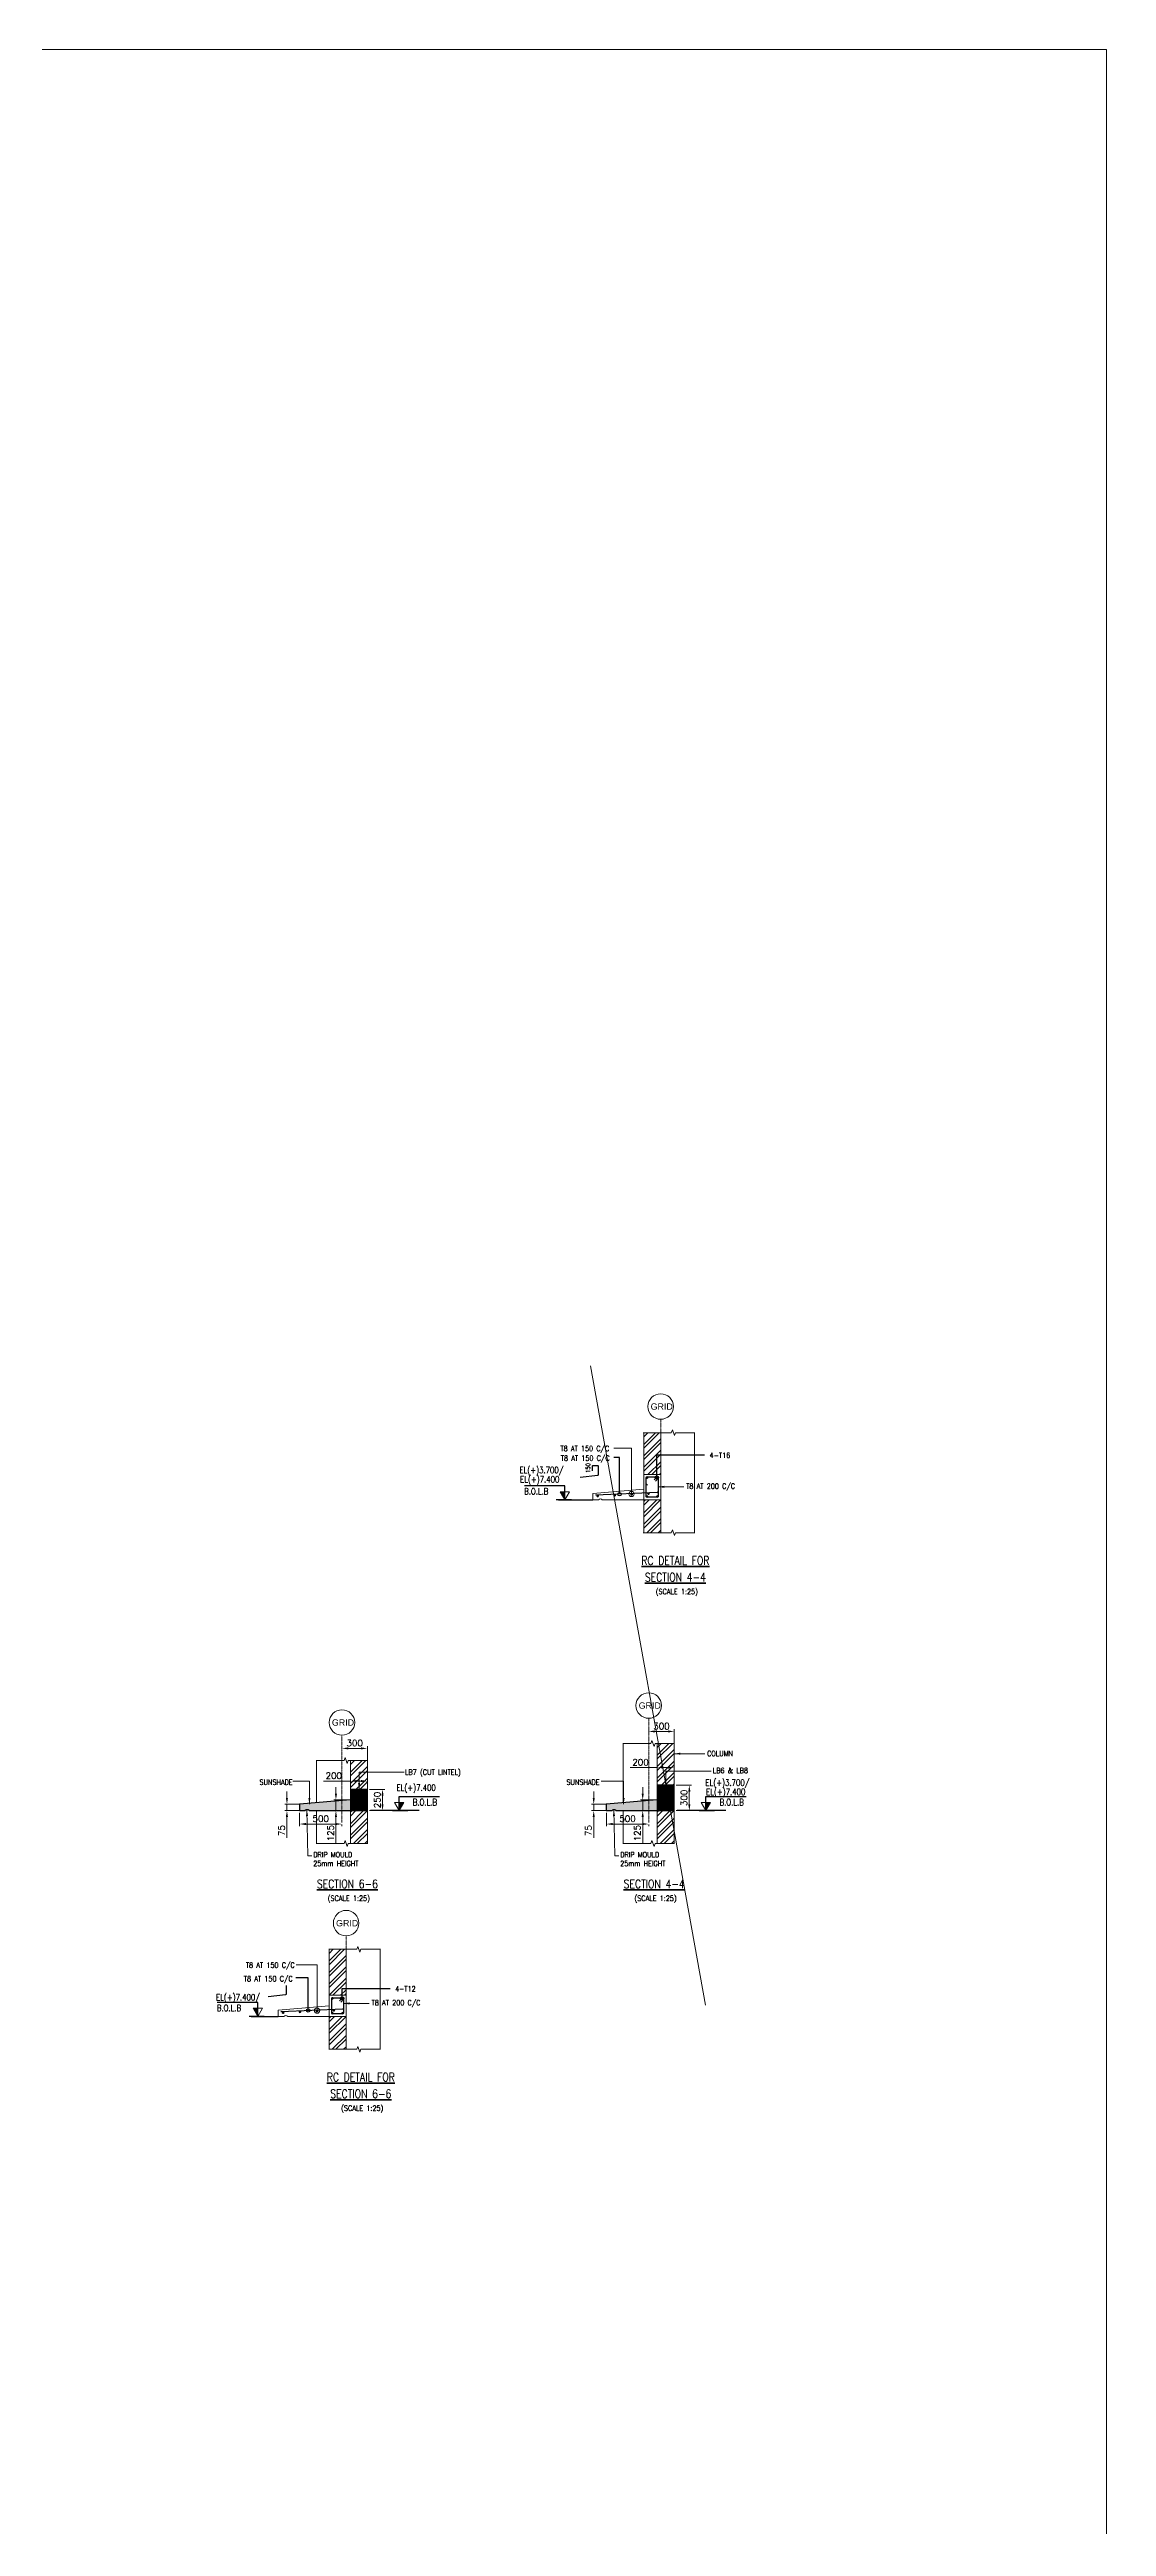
# Model space of a CAD drawing. Header units: millimetres. Extents: x 187381 to 885080, y 3378 to 168095.
# Drawn here: x 210575 to 223033, y 70701 to 99927 of the extents above; entities that cross this region are included whole.
import ezdxf
from ezdxf.enums import TextEntityAlignment as Align

# ---------------------------------------------------------------- set-up
doc = ezdxf.new("R2010")
doc.units = ezdxf.units.MM
doc.header["$LTSCALE"] = 15
doc.linetypes.add('CENTER2', pattern=[1.125, 0.75, -0.125, 0.125, -0.125])
for name, color, linetype in [('1', 7, 'Continuous'), ('2C', 1, 'Continuous'), ('S-ANNO-TEXT-T250', 3, 'Continuous'), ('S-BEAM', 4, 'Continuous'), ('S-CON1', 8, 'Continuous'), ('S-CON4', 4, 'Continuous'), ('S-REIN-CON4', 4, 'Continuous')]:
    doc.layers.add(name, color=color, linetype=linetype)
for name, color, linetype, lineweight in [('4C', 2, 'Continuous', 0), ('BART1', 4, 'Continuous', 25), ('S-Anno-Text', 3, 'Continuous', 30), ('S-ANNO-TEXT-T300', 3, 'Continuous', 30), ('S-ANNO-TEXT-T400', 4, 'Continuous', 40), ('S-GRID-LINE', 1, 'CENTER2', 18), ('S-PLAN-CON2', 1, 'Continuous', 20), ('S-SEC-CON2', 1, 'Continuous', 20), ('S-SECT-CON4', 4, 'Continuous', 40), ('S_DIM', 1, 'Continuous', 20), ('S_GRID CIRCLE', 1, 'Continuous', 20), ('S_GRID TEXT', 3, 'Continuous', 30), ('S_SOLID HATCH', 253, 'Continuous', 15)]:
    doc.layers.add(name, color=color, linetype=linetype, lineweight=lineweight)
doc.styles.add('ARIAL', font='arial.ttf')
doc.styles.add('Romans', font='romans.shx')
doc.styles.add('ROMANS-TITLE', font='ROMANS.shx', dxfattribs={"width": 0.8})
doc.dimstyles.new('MRF_50', dxfattribs={"dimscale": 50, "dimtxt": 3, "dimasz": 3, "dimexe": 1, "dimexo": 1, "dimgap": 1, "dimtad": 1, "dimdec": 0, "dimzin": 1, "dimdsep": 46, "dimtxsty": 'Romans', "dimcen": -3, "dimdle": 1, "dimclrd": 256, "dimclre": 256, "dimclrt": 3, "dimadec": 0, "dimazin": 0, "dimtfac": 1, "dimtdec": 0, "dimtmove": 0, "dimatfit": 3, "dimfxl": 1, "dimtvp": 2, "dimtolj": 1, "dimtzin": 0, "dimlwd": -1, "dimlwe": -1, "dimarcsym": 0})
doc.dimstyles.new('S-RENF-20', dxfattribs={"dimscale": 20, "dimtxt": 2.5, "dimasz": 2, "dimexe": 1.5, "dimexo": 1.5, "dimgap": 1, "dimtad": 1, "dimdec": 0, "dimzin": 1, "dimdsep": 46, "dimtxsty": 'Romans', "dimcen": 2, "dimdle": 1, "dimclrd": 256, "dimclre": 256, "dimclrt": 3, "dimadec": 0, "dimazin": 0, "dimtfac": 1, "dimtdec": 0, "dimtix": 1, "dimtmove": 2, "dimatfit": 3, "dimldrblk": 'DOTBLANK', "dimfxl": 1, "dimtvp": 2, "dimtolj": 1, "dimtzin": 0, "dimarcsym": 0})
pattern_1 = [(45, (-245460.44, -28451.91), (-67.35192, 67.35192), []), (45, (-245415.535, -28451.91), (-67.35192, 67.35192), [])]
pattern_2 = [(45, (-245619.69, -24784.6), (-67.35192, 67.35192), []), (45, (-245574.79, -24784.6), (-67.35192, 67.35192), [])]
pattern_3 = [(45, (-249327.955, -30879.905), (-67.35192, 67.35192), []), (45, (-249283.05, -30879.905), (-67.35192, 67.35192), [])]

# ---------------------------------------------------------------- blocks, each defined once
blk = doc.blocks.new('S_GRID BUBBLE')
at = {"layer": 'S_GRID CIRCLE'}
blk.add_circle((0, 0), 0.237, dxfattribs=at)
at = {"layer": 'S_GRID TEXT', "style": 'ARIAL', "flags": 8}
blk.add_attdef('00', text='', height=0.188, dxfattribs=at).set_placement((0, 0), align=Align.MIDDLE_CENTER)
blk = doc.blocks.new('el1')
at = {"color": 1}
for p, q in [((0, 0), (0, 132)), ((0, 132), (381, 132))]:
    blk.add_line(p, q, dxfattribs=at)
at = {"layer": '2C'}
blk.add_line((-62, 0), (82, 0), dxfattribs=at)
at = {"layer": '4C'}
for p, q in [((0, 0), (-44, 76)), ((-44, 76), (44, 76)), ((0, 0), (44, 76))]:
    blk.add_line(p, q, dxfattribs=at)
at = {"layer": '4C', "ltscale": 0.8}
blk.add_solid([(0, 0), (0, 76), (44, 76)], dxfattribs=at)
blk = doc.blocks.new('*D289')
at = {"layer": 'S_DIM', "transparency": 16777216}
for p, q in [((217738, 79656), (217420, 79656)), ((217738, 79497), (217738, 79681)), ((217863, 79656), (217813, 79656)), ((217938, 79497), (217938, 79681))]:
    blk.add_line(p, q, dxfattribs=at)
for points in [[(217813, 79668), (217813, 79643), (217738, 79656)], [(217863, 79668), (217863, 79643), (217938, 79656)]]:
    blk.add_solid(points, dxfattribs=at)
at = {"layer": 'S_DIM', "color": 3, "transparency": 16777216, "insert": (217541, 79718), "char_height": 75, "attachment_point": 5, "style": 'Romans'}
blk.add_mtext('\\A1;200', dxfattribs=at)
blk = doc.blocks.new('*D291')
at = {"layer": 'S_DIM', "transparency": 16777216}
for p, q in [((217963, 79448), (218141, 79448)), ((218116, 79373), (218116, 79223)), ((217963, 79148), (218141, 79148))]:
    blk.add_line(p, q, dxfattribs=at)
for points in [[(218104, 79373), (218129, 79373), (218116, 79448)], [(218104, 79223), (218129, 79223), (218116, 79148)]]:
    blk.add_solid(points, dxfattribs=at)
at = {"layer": 'S_DIM', "color": 3, "transparency": 16777216, "insert": (218054, 79298), "char_height": 75, "attachment_point": 5, "rotation": 90, "style": 'Romans'}
blk.add_mtext('\\A1;300', dxfattribs=at)
blk = doc.blocks.new('*D296')
at = {"layer": 'S_DIM', "transparency": 16777216}
for p, q in [((217638, 80072), (217638, 80107)), ((217713, 80082), (217863, 80082)), ((217938, 79922), (217938, 80107))]:
    blk.add_line(p, q, dxfattribs=at)
for points in [[(217713, 80094), (217713, 80069), (217638, 80082)], [(217863, 80094), (217863, 80069), (217938, 80082)]]:
    blk.add_solid(points, dxfattribs=at)
at = {"layer": 'S_DIM', "color": 3, "transparency": 16777216, "insert": (217788, 80144), "char_height": 75, "attachment_point": 5, "style": 'Romans'}
blk.add_mtext('\\A1;300', dxfattribs=at)
blk = doc.blocks.new('*D299')
at = {"layer": 'S_DIM', "transparency": 16777216}
for p, q in [((217713, 79273), (217542, 79273)), ((217567, 79348), (217567, 79423)), ((217567, 79273), (217567, 79148)), ((217713, 79148), (217542, 79148)), ((217567, 79073), (217567, 78766))]:
    blk.add_line(p, q, dxfattribs=at)
for points in [[(217554, 79348), (217579, 79348), (217567, 79273)], [(217554, 79073), (217579, 79073), (217567, 79148)]]:
    blk.add_solid(points, dxfattribs=at)
at = {"layer": 'S_DIM', "color": 3, "transparency": 16777216, "insert": (217504, 78882), "char_height": 75, "attachment_point": 5, "rotation": 90, "style": 'Romans'}
blk.add_mtext('\\A1;125', dxfattribs=at)
blk = doc.blocks.new('*D300')
at = {"layer": 'S_DIM', "transparency": 16777216}
for p, q in [((217135, 79223), (216964, 79223)), ((216989, 79298), (216989, 79373)), ((216989, 79223), (216989, 79148)), ((217135, 79148), (216964, 79148)), ((216989, 79073), (216989, 78826))]:
    blk.add_line(p, q, dxfattribs=at)
for points in [[(216977, 79298), (217002, 79298), (216989, 79223)], [(216977, 79073), (217002, 79073), (216989, 79148)]]:
    blk.add_solid(points, dxfattribs=at)
at = {"layer": 'S_DIM', "color": 3, "transparency": 16777216, "insert": (216927, 78912), "char_height": 75, "attachment_point": 5, "rotation": 90, "style": 'Romans'}
blk.add_mtext('\\A1;75', dxfattribs=at)
blk = doc.blocks.new('*D295')
at = {"layer": 'S_DIM', "transparency": 16777216}
for p, q in [((217138, 79123), (217138, 78964)), ((217213, 78989), (217563, 78989)), ((217638, 78983), (217638, 78964))]:
    blk.add_line(p, q, dxfattribs=at)
for points in [[(217213, 79002), (217213, 78977), (217138, 78989)], [(217563, 79002), (217563, 78977), (217638, 78989)]]:
    blk.add_solid(points, dxfattribs=at)
at = {"layer": 'S_DIM', "color": 3, "transparency": 16777216, "insert": (217388, 79052), "char_height": 75, "attachment_point": 5, "style": 'Romans'}
blk.add_mtext('\\A1;500', dxfattribs=at)
blk = doc.blocks.new('*D310')
at = {"layer": 'S_DIM', "transparency": 16777216}
for p, q in [((214121, 79496), (213803, 79496)), ((214121, 79447), (214121, 79521)), ((214246, 79496), (214196, 79496)), ((214321, 79447), (214321, 79521))]:
    blk.add_line(p, q, dxfattribs=at)
for points in [[(214196, 79509), (214196, 79484), (214121, 79496)], [(214246, 79509), (214246, 79484), (214321, 79496)]]:
    blk.add_solid(points, dxfattribs=at)
at = {"layer": 'S_DIM', "color": 3, "transparency": 16777216, "insert": (213925, 79559), "char_height": 75, "attachment_point": 5, "style": 'Romans'}
blk.add_mtext('\\A1;200', dxfattribs=at)
blk = doc.blocks.new('*D306')
at = {"layer": 'S_DIM', "transparency": 16777216}
for p, q in [((214346, 79398), (214525, 79398)), ((214500, 79323), (214500, 79223)), ((214346, 79148), (214525, 79148))]:
    blk.add_line(p, q, dxfattribs=at)
for points in [[(214487, 79323), (214512, 79323), (214500, 79398)], [(214487, 79223), (214512, 79223), (214500, 79148)]]:
    blk.add_solid(points, dxfattribs=at)
at = {"layer": 'S_DIM', "color": 3, "transparency": 16777216, "insert": (214437, 79273), "char_height": 75, "attachment_point": 5, "rotation": 90, "style": 'Romans'}
blk.add_mtext('\\A1;250', dxfattribs=at)
blk = doc.blocks.new('*D307')
at = {"layer": 'S_DIM', "transparency": 16777216}
for p, q in [((214021, 79872), (214021, 79907)), ((214096, 79882), (214246, 79882)), ((214321, 79722), (214321, 79907))]:
    blk.add_line(p, q, dxfattribs=at)
for points in [[(214096, 79894), (214096, 79869), (214021, 79882)], [(214246, 79894), (214246, 79869), (214321, 79882)]]:
    blk.add_solid(points, dxfattribs=at)
at = {"layer": 'S_DIM', "color": 3, "transparency": 16777216, "insert": (214171, 79944), "char_height": 75, "attachment_point": 5, "style": 'Romans'}
blk.add_mtext('\\A1;300', dxfattribs=at)
blk = doc.blocks.new('*D311')
at = {"layer": 'S_DIM', "transparency": 16777216}
for p, q in [((214096, 79273), (213925, 79273)), ((213950, 79348), (213950, 79423)), ((213950, 79273), (213950, 79148)), ((214096, 79148), (213925, 79148)), ((213950, 79073), (213950, 78766))]:
    blk.add_line(p, q, dxfattribs=at)
for points in [[(213938, 79348), (213963, 79348), (213950, 79273)], [(213938, 79073), (213963, 79073), (213950, 79148)]]:
    blk.add_solid(points, dxfattribs=at)
at = {"layer": 'S_DIM', "color": 3, "transparency": 16777216, "insert": (213888, 78882), "char_height": 75, "attachment_point": 5, "rotation": 90, "style": 'Romans'}
blk.add_mtext('\\A1;125', dxfattribs=at)
blk = doc.blocks.new('*D308')
at = {"layer": 'S_DIM', "transparency": 16777216}
for p, q in [((213518, 79223), (213348, 79223)), ((213373, 79298), (213373, 79373)), ((213373, 79223), (213373, 79148)), ((213518, 79148), (213348, 79148)), ((213373, 79073), (213373, 78826))]:
    blk.add_line(p, q, dxfattribs=at)
for points in [[(213360, 79298), (213385, 79298), (213373, 79223)], [(213360, 79073), (213385, 79073), (213373, 79148)]]:
    blk.add_solid(points, dxfattribs=at)
at = {"layer": 'S_DIM', "color": 3, "transparency": 16777216, "insert": (213310, 78912), "char_height": 75, "attachment_point": 5, "rotation": 90, "style": 'Romans'}
blk.add_mtext('\\A1;75', dxfattribs=at)
blk = doc.blocks.new('*D309')
at = {"layer": 'S_DIM', "transparency": 16777216}
for p, q in [((213521, 79123), (213521, 78964)), ((213596, 78989), (213946, 78989)), ((214021, 78983), (214021, 78964))]:
    blk.add_line(p, q, dxfattribs=at)
for points in [[(213596, 79002), (213596, 78977), (213521, 78989)], [(213946, 79002), (213946, 78977), (214021, 78989)]]:
    blk.add_solid(points, dxfattribs=at)
at = {"layer": 'S_DIM', "color": 3, "transparency": 16777216, "insert": (213771, 79052), "char_height": 75, "attachment_point": 5, "style": 'Romans'}
blk.add_mtext('\\A1;500', dxfattribs=at)
blk = doc.blocks.new('BAR')
at = {"layer": 'S-SECT-CON4'}
for radius in [24.1, 19.1, 14.1, 9.12, 4.12]:
    blk.add_circle((0, 24), radius, dxfattribs=at)
blk = doc.blocks.new('_DotBlank')
at = {"color": 0, "linetype": 'ByBlock', "lineweight": -2}
blk.add_line((-0.5, 0), (-1, 0), dxfattribs=at)
blk.add_circle((0, 0), 0.5, dxfattribs=at)
blk = doc.blocks.new('*U322')
at = {"layer": 'S-REIN-CON4', "extrusion": (-1.36014e-05, 1.81774e-16, 1), "xscale": 0.2962962962962976, "yscale": 0.2962962962962976, "zscale": 0.2962962962962976, "rotation": 269.9999999976998}
blk.add_blockref('BAR', (-7, 0), dxfattribs=at)
blk = doc.blocks.new('*U323')
at = {"layer": '1', "color": 0, "linetype": 'ByBlock', "lineweight": -2, "transparency": 16777216}
for p in [(0, 0), (200, 9), (400, 18), (599, 27)]:
    blk.add_blockref('*U322', p, dxfattribs=at)
blk = doc.blocks.new('*U326')
at = {"layer": 'S-REIN-CON4', "extrusion": (-1.36014e-05, 1.81774e-16, 1), "xscale": 0.2962962962962976, "yscale": 0.2962962962962976, "zscale": 0.2962962962962976, "rotation": 269.9999999976998}
blk.add_blockref('BAR', (-7, 0), dxfattribs=at)
blk = doc.blocks.new('*U327')
at = {"layer": '1', "color": 0, "linetype": 'ByBlock', "lineweight": -2, "transparency": 16777216}
for p in [(0, 0), (200, 9), (400, 18), (599, 27)]:
    blk.add_blockref('*U326', p, dxfattribs=at)

msp = doc.modelspace()

# ---------------------------------------------------------------- hatches: boundary and pattern name
at = {"layer": 'S_SOLID HATCH'}
h = msp.add_hatch(dxfattribs=at)
h.set_pattern_fill('ANSI32', color=256, scale=10)
h.set_pattern_definition(pattern_2)
h.paths.add_polyline_path([(217578.5, 83606.3), (217778.5, 83606.3), (217778.5, 83115.2), (217578.5, 83115.2)])
h = msp.add_hatch(dxfattribs=at)
h.set_pattern_fill('ANSI32', color=256, scale=10)
h.set_pattern_definition(pattern_2)
h.paths.add_polyline_path([(217578.5, 82815.2), (217778.5, 82815.2), (217778.5, 82426.4), (217578.5, 82426.4)])
h = msp.add_hatch(dxfattribs=at)
h.set_pattern_fill('ANSI32', color=256, scale=10)
h.set_pattern_definition(pattern_1)
h.paths.add_polyline_path([(217737.7, 79939), (217937.7, 79939), (217937.7, 79447.9), (217737.7, 79447.9)])
h = msp.add_hatch(dxfattribs=at)
h.set_pattern_fill('ANSI32', color=256, scale=10)
h.set_pattern_definition([(45, (-249076.96, -28651.91), (-67.35192, 67.35192), []), (45, (-249032.06, -28651.91), (-67.35192, 67.35192), [])])
h.paths.add_polyline_path([(214121.2, 79739), (214321.2, 79739), (214321.2, 79247.9), (214121.2, 79247.9)])
h = msp.add_hatch(color=256, dxfattribs=at)
h.dxf.hatch_style = 1
edge = h.paths.add_edge_path()
edge.add_line((214121.2, 79272.8), (213521.2, 79222.8))
edge.add_line((213521.2, 79222.8), (213521.2, 79147.8))
edge.add_line((213521.2, 79147.8), (213588.3, 79147.8))
edge.add_arc((213610.8, 79129.6), 28.9, 38.97281, 141.0306, ccw=False)
edge.add_line((213633.3, 79147.8), (214121.2, 79147.8))
edge.add_line((214121.2, 79147.8), (214121.2, 79272.8))
h = msp.add_hatch(color=256, dxfattribs=at)
h.dxf.hatch_style = 1
h.paths.add_polyline_path([(214323.8, 79397.9), (214123.8, 79397.9), (214121.2, 79147.9), (214321.2, 79147.9)])
h = msp.add_hatch(color=256, dxfattribs=at)
h.dxf.hatch_style = 1
edge = h.paths.add_edge_path()
edge.add_line((217737.7, 79272.9), (217137.7, 79222.8))
edge.add_line((217137.7, 79222.8), (217137.7, 79147.8))
edge.add_line((217137.7, 79147.8), (217204.9, 79147.8))
edge.add_arc((217227.4, 79129.6), 28.9, 38.97281, 141.0306, ccw=False)
edge.add_line((217249.9, 79147.8), (217737.7, 79147.8))
edge.add_line((217737.7, 79147.8), (217737.7, 79272.9))
h = msp.add_hatch(color=256, dxfattribs=at)
h.dxf.hatch_style = 1
h.paths.add_polyline_path([(217937.7, 79447.9), (217737.7, 79447.9), (217737.7, 79147.9), (217937.7, 79147.9)])
h = msp.add_hatch(dxfattribs=at)
h.set_pattern_fill('ANSI32', color=256, scale=10)
h.set_pattern_definition([(45, (-249076.96, -28451.91), (-67.35192, 67.35192), []), (45, (-249032.06, -28451.91), (-67.35192, 67.35192), [])])
h.paths.add_polyline_path([(214121.2, 79147.9), (214321.2, 79147.9), (214321.2, 78759.1), (214121.2, 78759.1)])
h = msp.add_hatch(dxfattribs=at)
h.set_pattern_fill('ANSI32', color=256, scale=10)
h.set_pattern_definition(pattern_1)
h.paths.add_polyline_path([(217737.7, 79147.9), (217937.7, 79147.9), (217937.7, 78759.1), (217737.7, 78759.1)])
h = msp.add_hatch(dxfattribs=at)
h.set_pattern_fill('ANSI32', color=256, scale=10)
h.set_pattern_definition(pattern_3)
h.paths.add_polyline_path([(213870.2, 77511), (214070.2, 77511), (214070.2, 76969.9), (213870.2, 76969.9)])
h = msp.add_hatch(dxfattribs=at)
h.set_pattern_fill('ANSI32', color=256, scale=10)
h.set_pattern_definition(pattern_3)
h.paths.add_polyline_path([(213870.2, 76719.9), (214070.2, 76719.9), (214070.2, 76331.1), (213870.2, 76331.1)])

# ---------------------------------------------------------------- linework, layer by layer
at = {"layer": 'BART1'}
for points in [[(216829.5, 83080.1), (217036.1, 83105.1, 0.4142136), (217046.1, 83115.1), (217046.1, 83210.1, 0.4142136), (217041.1, 83215.1), (216974.2, 83215.1)], [(213150.5, 76952.6), (213357.2, 76977.5, 0.4142136), (213367.2, 76987.5), (213367.2, 77082.5, 0.4142136)]]:
    msp.add_lwpolyline(points, format="xyb", dxfattribs=at)
at = {"layer": 'BART1', "extrusion": (4.58475e-07, 1.76252e-06, 1)}
for centre in [(217738.5, 82911, 9754.6), (214030.2, 76815.7, 9754.6)]:
    msp.add_arc(centre, 10, 270, 0, dxfattribs=at)
at = {"layer": 'S-BEAM'}
msp.add_line((216969.2, 83210.1, 19506.6), (216969.2, 83157.8, 19506.6), dxfattribs=at)
msp.add_arc((216974.2, 83210.1, 19506.6), 5, 90, 180, dxfattribs=at)
at = {"layer": 'S-CON1'}
for p, q in [((216572.6, 82815.1, 19508.7), (216978.5, 82815.1, 9754.3)), ((214931.8, 79147.8, 14631.5), (214357.4, 79147.8, 4877.2)), ((218548.4, 79147.8, 14631.5), (217973.9, 79147.8, 4877.2)), ((212950.4, 76719.8, 19508.7), (213270.2, 76719.8, 9754.3))]:
    msp.add_line(p, q, dxfattribs=at)
at = {"layer": 'S-CON4'}
for p, q in [((213521.2, 79147.8, 4877.2), (213588.3, 79147.8, 4877.2)), ((217137.7, 79147.8, 4877.2), (217204.9, 79147.8, 4877.2))]:
    msp.add_line(p, q, dxfattribs=at)
at = {"layer": 'S-CON4', "elevation": 4877.2}
for points in [[(213633.3, 79147.8), (214121.2, 79147.8), (214321.2, 79147.8), (214321.2, 79397.9), (214121.2, 79397.9), (214121.2, 79272.9), (213521.2, 79222.8), (213521.2, 79147.8), (213588.3, 79147.8)], [(217249.9, 79147.8), (217737.7, 79147.8), (217937.7, 79147.8), (217937.7, 79447.9), (217737.7, 79447.9), (217737.7, 79272.9), (217137.7, 79222.8), (217137.7, 79147.8), (217204.9, 79147.8)]]:
    msp.add_lwpolyline(points, dxfattribs=at)
at = {"layer": 'S-CON4'}
for centre in [(213610.8, 79129.6, 4877.2), (217227.4, 79129.6, 4877.2)]:
    msp.add_arc(centre, 28.9, 38.96433, 141.03567, dxfattribs=at)
at = {"layer": 'S-GRID-LINE'}
for p, q in [((217778.5, 82426.4, 9754.3), (217778.5, 83764.3, 9754.3)), ((217637.7, 79007.7, 0), (217637.7, 80236.5, 4877.2)), ((214021.2, 79007.7, 0), (214021.2, 80036.5, 4877.2)), ((214070.2, 76331.1, 9754.3), (214070.2, 77669, 9754.3))]:
    msp.add_line(p, q, dxfattribs=at)
at = {"layer": 'S-PLAN-CON2'}
msp.add_line((216949.5, 84396.5, 9754.3), (218308.5, 76853.5, 9754.3), dxfattribs=at)
msp.add_lwpolyline([(187381.4, 99926.7), (223033.1, 99926.7), (223033.1, 41475.7), (187381.4, 41475.7)], close=True, dxfattribs=at)
at = {"layer": 'S-REIN-CON4'}
for p, q in [((217624.8, 82986.8, 9753.3), (217608.5, 83004.7, 9754.3)), ((217733.5, 83085.2, 9754.3), (217701, 83049.6, 9756.4)), ((217748.3, 83070.1, 9754.3), (217715.7, 83034.3, 9756.4)), ((217738.2, 82901, 9754.3), (217008.5, 82867.8, 9754.3)), ((214025.2, 76939.9, 9754.3), (213992.8, 76904.3, 9756.4)), ((214040, 76924.8, 9754.3), (214007.4, 76889, 9756.4)), ((214029.9, 76805.7, 9754.3), (213300.2, 76772.5, 9754.3))]:
    msp.add_line(p, q, dxfattribs=at)
at = {"layer": 'S-REIN-CON4', "extrusion": (-1.36014e-05, 1.81774e-16, 1), "elevation": 9751.4}
for points in [[(217608.6, 82855.2), (217608.6, 83075.2, -0.4142136), (217618.6, 83085.2), (217738.6, 83085.2, -0.4142136), (217748.6, 83075.2), (217748.6, 82855.2, -0.4142136), (217738.6, 82845.2), (217618.6, 82845.2, -0.4142136)], [(213900.4, 76759.9), (213900.4, 76929.9, -0.4142136), (213910.4, 76939.9), (214030.4, 76939.9, -0.4142136), (214040.4, 76929.9), (214040.4, 76759.9, -0.4142136), (214030.4, 76749.9), (213910.4, 76749.9, -0.4142136)]]:
    msp.add_lwpolyline(points, format="xyb", close=True, dxfattribs=at)
at = {"layer": 'S-SEC-CON2'}
for p, q in [((217578.5, 82426.4, 9754.3), (217578.5, 83606.3, 9754.3)), ((217778.5, 83115.2, 9754.3), (217778.5, 83606.3, 9754.3)), ((218178.5, 82908.5, 9754.3), (218178.5, 83606.3, 9754.3)), ((218178.5, 83606.3, 9754.3), (218178.5, 82426.4, 9754.3)), ((217778.5, 82426.4, 9754.3), (217778.5, 82815.2, 9754.3)), ((217937.7, 79597.3, 4877.2), (217937.7, 80088.5, 4877.2)), ((214321.2, 79447.3, 4877.2), (214321.2, 79888.5, 4877.2)), ((217337.7, 79246.2, 4877.2), (217337.7, 79939, 4877.2)), ((217737.7, 78759.1, 4877.2), (217737.7, 79939, 4877.2)), ((217937.7, 79939, 4877.2), (217937.7, 78759.1, 4877.2)), ((213721.2, 79246.2, 4877.2), (213721.2, 79739, 4877.2)), ((214121.2, 78759.1, 4877.2), (214121.2, 79739, 4877.2)), ((214321.2, 79739, 4877.2), (214321.2, 78759.1, 4877.2)), ((213721.2, 78759.1, 4877.2), (213721.2, 79147.8, 4877.2)), ((214321.2, 78759.1, 4877.2), (214321.2, 79147.9, 4877.2)), ((217337.7, 78759.1, 4877.2), (217337.7, 79147.8, 4877.2)), ((217937.7, 78759.1, 4877.2), (217937.7, 79147.9, 4877.2)), ((213870.2, 76331.1, 9754.3), (213870.2, 77511, 9754.3)), ((214070.2, 76969.9, 9754.3), (214070.2, 77511, 9754.3)), ((214470.2, 76813.2, 9754.3), (214470.2, 77511, 9754.3)), ((214470.2, 77511, 9754.3), (214470.2, 76331.1, 9754.3)), ((214070.2, 76331.1, 9754.3), (214070.2, 76719.9, 9754.3))]:
    msp.add_line(p, q, dxfattribs=at)
at = {"layer": 'S-SEC-CON2', "elevation": 9754.3}
for points in [[(217090.6, 82815.1), (217578.5, 82815.2), (217778.5, 82815.2), (217778.5, 83115.2), (217578.5, 83115.2), (217578.5, 82940.2), (216978.5, 82890.1), (216978.5, 82815.1), (217045.6, 82815.1)], [(213382.3, 76719.8), (213870.2, 76719.9), (214070.2, 76719.9), (214070.2, 76969.9), (213870.2, 76969.9), (213870.2, 76844.9), (213270.2, 76794.8), (213270.2, 76719.8), (213337.3, 76719.8)]]:
    msp.add_lwpolyline(points, dxfattribs=at)
at = {"layer": 'S-SEC-CON2'}
for centre in [(217068.1, 82796.9, 9754.3), (213359.8, 76701.6, 9754.3)]:
    msp.add_arc(centre, 28.9, 38.96433, 141.03567, dxfattribs=at)
at = {"layer": 'S_DIM', "linetype": 'Continuous'}
for points, elevation in [([(218183, 83606.3), (217953.5, 83606.3), (217941, 83571.9), (217916, 83640.6), (217903.5, 83606.3), (217574, 83606.3)], 9754.3), ([(218183, 82426.4), (217953.5, 82426.4), (217941, 82392.1), (217916, 82460.8), (217903.5, 82426.4), (217574, 82426.4)], 9754.3), ([(217942.2, 79939), (217712.7, 79939), (217700.2, 79904.6), (217675.2, 79973.3), (217662.7, 79939), (217333.2, 79939)], 4877.2), ([(214325.7, 79739), (214096.2, 79739), (214083.7, 79704.6), (214058.7, 79773.3), (214046.2, 79739), (213716.7, 79739)], 4877.2), ([(214325.7, 78759.1), (214096.2, 78759.1), (214083.7, 78724.8), (214058.7, 78793.5), (214046.2, 78759.1), (213716.7, 78759.1)], 4877.2), ([(217942.2, 78759.1), (217712.7, 78759.1), (217700.2, 78724.8), (217675.2, 78793.5), (217662.7, 78759.1), (217333.2, 78759.1)], 4877.2), ([(214474.7, 77511), (214245.2, 77511), (214232.7, 77476.6), (214207.7, 77545.3), (214195.2, 77511), (213865.7, 77511)], 9754.3), ([(214474.7, 76331.1), (214245.2, 76331.1), (214232.7, 76296.8), (214207.7, 76365.5), (214195.2, 76331.1), (213865.7, 76331.1)], 9754.3)]:
    msp.add_lwpolyline(points, dxfattribs=dict(at, elevation=elevation))

# ---------------------------------------------------------------- block references
at = {"yscale": 1.25, "zscale": 1.25}
for p, xscale in [((216650.6, 82815.1, 29263), -1.25), ((214694.8, 79147.8, 24385.8), 1.25), ((218311.3, 79147.8, 24385.8), 1.25), ((213028.4, 76719.8, 29263), -1.25)]:
    msp.add_blockref('el1', p, dxfattribs=dict(at, xscale=xscale))
at = {"layer": '1'}
for name, p in [('*U323', (217035.3, 82859.5, 9753.3)), ('*U327', (213327.1, 76764.2, 9753.3))]:
    msp.add_blockref(name, p, dxfattribs=at)
at = {"layer": 'S-CON4'}
ref = msp.add_blockref('S_GRID BUBBLE', (217778.5, 83915.1, 0), dxfattribs=dict(at, xscale=-635, yscale=635, zscale=635))
ref.add_attrib('00', 'GRID', dxfattribs={"layer": 'S_GRID TEXT', "height": 75, "style": 'ARIAL'}).set_placement((217790.9, 83915.1, 0), align=Align.MIDDLE_CENTER)
ref = msp.add_blockref('S_GRID BUBBLE', (217637.7, 80387.3, 4877.2), dxfattribs=dict(at, xscale=-635, yscale=635, zscale=635))
ref.add_attrib('00', 'GRID', dxfattribs={"layer": 'S_GRID TEXT', "height": 75, "style": 'ARIAL'}).set_placement((217650.1, 80387.3, 4877.2), align=Align.MIDDLE_CENTER)
ref = msp.add_blockref('S_GRID BUBBLE', (214021.2, 80187.3, 4877.2), dxfattribs=dict(at, xscale=-635, yscale=635, zscale=635))
ref.add_attrib('00', 'GRID', dxfattribs={"layer": 'S_GRID TEXT', "height": 75, "style": 'ARIAL'}).set_placement((214033.6, 80187.3, 4877.2), align=Align.MIDDLE_CENTER)
ref = msp.add_blockref('S_GRID BUBBLE', (214070.2, 77819.8), dxfattribs=dict(at, xscale=-635, yscale=635, zscale=635))
ref.add_attrib('00', 'GRID', dxfattribs={"layer": 'S_GRID TEXT', "height": 75, "style": 'ARIAL'}).set_placement((214082.6, 77819.8), align=Align.MIDDLE_CENTER)
at = {"layer": 'S-REIN-CON4', "extrusion": (-1.36014e-05, 1.81774e-16, 1)}
for p, xscale, yscale, zscale, rotation in [((217623.6, 83077.1, 9751.4), -0.2962962962962991, 0.2962962962962991, 0.2962962962962979, 89.99999999769967), ((217733.6, 83077.1, 9751.4), 0.296296296296299, 0.296296296296299, 0.296296296296299, 269.9999999976998), ((217623.6, 82853.2, 9751.4), 0.2962962962962991, 0.2962962962962991, 0.2962962962962991, 89.99999999769967), ((217731.5, 82853.2, 9751.4), -0.296296296296299, 0.296296296296299, 0.2962962962962978, 269.9999999976997), ((213915.4, 76931.8, 9751.4), -0.2962962962962993, 0.2962962962962993, 0.2962962962962979, 89.99999999769967), ((214025.4, 76931.8, 9751.4), 0.2962962962962992, 0.2962962962962992, 0.2962962962962992, 269.9999999976998), ((213915.4, 76757.9, 9751.4), 0.2962962962962993, 0.2962962962962993, 0.2962962962962993, 89.99999999769967), ((214023.2, 76757.9, 9751.4), -0.2962962962962992, 0.2962962962962992, 0.2962962962962978, 269.9999999976997)]:
    msp.add_blockref('BAR', p, dxfattribs=dict(at, xscale=xscale, yscale=yscale, zscale=zscale, rotation=rotation))

# ---------------------------------------------------------------- texts
at = {"layer": 'S-Anno-Text', "extrusion": (0.004563, -5.63398e-06, 0.99999), "style": 'ROMANS-TITLE', "width": 0.8}
for s, p in [('T8 AT 150 C/C ', (216856.7, 83370.1, 10742.2)), ('T8 AT 150 C/C ', (216860.7, 83256.3, 10742.2)), ('T8 AT 200 C/C ', (218339.2, 82926.9, 10749)), ('T8 AT 150 C/C ', (213124.2, 77114.4, 10725.2)), ('T8 AT 150 C/C ', (213148.5, 77274.8, 10725.3)), ('T8 AT 200 C/C ', (214631, 76831.6, 10732.1))]:
    msp.add_text(s, height=62.5, dxfattribs=at).set_placement(p, align=Align.BOTTOM_CENTER)
at = {"layer": 'S-Anno-Text', "extrusion": (-0.004563, -5.63398e-06, 0.99999), "style": 'ROMANS-TITLE', "width": 0.8}
for s, p in [('4-T16', (218519.3, 83289.5, 8755.8)), ('4-T12', (214811.1, 76994.2, 8772.8))]:
    msp.add_text(s, height=62.5, dxfattribs=at).set_placement(p, align=Align.BOTTOM_CENTER)
at = {"layer": 'S-Anno-Text', "extrusion": (-0.004563, -5.63398e-06, 0.99999), "char_height": 62.5, "width": 657.089, "attachment_point": 2, "text_direction": (0.99999, 0, 0.004563), "style": 'ROMANS-TITLE'}
for insert in [(214011.7, 78659.2, 9756.5), (217630, 78659.2, 9756.5)]:
    msp.add_mtext('\\pxql;DRIP MOULD 25mm HEIGHT', dxfattribs=dict(at, insert=insert))
at = {"layer": 'S-ANNO-TEXT-T250', "style": 'Romans', "width": 0.8}
for s, p in [('(SCALE 1:25)', (217719.9, 81700.8, 9754.3)), ('COLUMN', (218325.9, 79789.1, 63403)), ('SUNSHADE', (213049.6, 79452.3, 39017.2)), ('LB7 (CUT LINTEL)', (214765.1, 79569.3, 34140.1)), ('SUNSHADE', (216667.9, 79452.3, 39017.2)), ('(SCALE 1:25)', (213853.3, 78081.7, 4877.2)), ('(SCALE 1:25)', (217469.8, 78081.7, 4877.2)), ('(SCALE 1:25)', (214011.7, 75605.5, 9754.3))]:
    msp.add_text(s, height=62.5, dxfattribs=at).set_placement(p)
at = {"layer": 'S-ANNO-TEXT-T250', "insert": (218393.3, 79652.1, 29262.9), "char_height": 62.5, "width": 773.867, "attachment_point": 1, "style": 'Romans'}
msp.add_mtext('{\\W0.8;LB6 & LB8}', dxfattribs=at)
at = {"layer": 'S-ANNO-TEXT-T300', "style": 'Romans', "width": 0.8}
for s, p in [('EL(+)3.700/', (216113.8, 83128.3, 29262.9)), ('EL(+)7.400', (216121.2, 83018.6, 19508.6)), ('B.O.L.B', (216169.1, 82877.2, 29262.9)), ('EL(+)3.700/', (218306.3, 79441.2, 19508.7)), ('EL(+)7.400', (214664.8, 79380.8, 24385.8)), ('B.O.L.B', (214856.3, 79209.9, 24385.8)), ('EL(+)7.400', (218313.7, 79331.4, 9754.3)), ('B.O.L.B', (218472.9, 79209.9, 24385.8)), ('EL(+)7.400/', (212536.7, 76908.1, 29262.9)), ('B.O.L.B', (212546.9, 76781.9, 29262.9))]:
    msp.add_text(s, height=75, dxfattribs=at).set_placement(p)
msp.add_text('150', height=50, rotation=90, dxfattribs=at).set_placement((216946.6, 83133, 19506.6))
at = {"layer": 'S-ANNO-TEXT-T400', "style": 'Romans', "width": 0.8}
for s, p in [('%%URC DETAIL FOR', (217951.8, 82098.5, 9754.3)), ('%%USECTION 4-4', (217951.8, 81901.7, 9754.3)), ('%%USECTION 6-6', (214085.2, 78282.6, 4877.2)), ('%%USECTION 4-4', (217701.7, 78282.6, 4877.2)), ('%%URC DETAIL FOR', (214243.6, 76003.2, 9754.3)), ('%%USECTION 6-6', (214243.6, 75806.4, 9754.3))]:
    msp.add_text(s, height=100, dxfattribs=at).set_placement(p, align=Align.MIDDLE_CENTER)

# ---------------------------------------------------------------- dimensions: what is measured, and where the dimension line sits
at = {"layer": 'S_DIM'}
for base, p1, p2, override, picture, middle in [((217937.7, 80081.8, 3981.6), (217637.7, 80046.8, 3981.6), (217937.7, 79897.3, 3981.6), {"dimscale": 25, "dimtofl": 1}, '*D296', (217787.7, 80144.3, 3981.6)), ((214321.2, 79881.8, 3981.6), (214021.2, 79846.8, 3981.6), (214321.2, 79697.3, 3981.6), {"dimscale": 25, "dimtofl": 1}, '*D307', (214171.2, 79944.3, 3981.6)), ((214021.2, 78989.4, 9754.3), (213521.2, 79147.8, 4877.2), (214021.2, 79007.7, 0), {"dimscale": 25}, '*D309', (213771.2, 79051.9, 9754.3)), ((217637.7, 78989.5, 9754.3), (217137.7, 79147.8, 4877.2), (217637.7, 79007.7, 0), {"dimscale": 25}, '*D295', (217387.7, 79052, 9754.3))]:
    dim = msp.add_linear_dim(base=base, p1=p1, p2=p2, dimstyle='MRF_50', override=override, dxfattribs=at)
    dim.commit()
    dim.dimension.update_dxf_attribs({"geometry": picture, "text_midpoint": middle})
for base, p1, p2, angle, override, picture, middle in [((214121.2, 79496.1, 4877.2), (214321.2, 79422.2, 4877.2), (214121.2, 79422.2, 4877.2), 180, {"dimscale": 25}, '*D310', (213924.8, 79558.6, 4877.2)), ((217737.7, 79655.6, 4877.2), (217937.7, 79472.2, 4877.2), (217737.7, 79472.2, 4877.2), 180, {"dimscale": 25, "dimtofl": 1}, '*D289', (217541.3, 79718.1, 4877.2)), ((213372.7, 79147.8, 9754.3), (213543.1, 79222.8, 4877.2), (213543.1, 79147.8, 4877.2), 90, {"dimscale": 25, "dimtofl": 1}, '*D308', (213310.2, 78912.1, 9754.3)), ((213950.1, 79147.9, 9754.3), (214121.2, 79272.9, 4877.2), (214121.2, 79147.9, 4877.2), 90, {"dimscale": 25}, '*D311', (213887.6, 78881.8, 9754.3)), ((216989.2, 79147.8, 9754.3), (217159.6, 79222.8, 4877.2), (217159.6, 79147.8, 4877.2), 90, {"dimscale": 25, "dimtofl": 1}, '*D300', (216926.7, 78912.1, 9754.3)), ((217566.7, 79147.9, 9754.3), (217737.7, 79272.9, 4877.2), (217737.7, 79147.9, 4877.2), 90, {"dimscale": 25}, '*D299', (217504.2, 78881.8, 9754.3))]:
    dim = msp.add_linear_dim(base=base, p1=p1, p2=p2, angle=angle, dimstyle='MRF_50', override=override, dxfattribs=at)
    dim.commit()
    dim.dimension.update_dxf_attribs({"geometry": picture, "text_midpoint": middle})
for base, p1, p2, picture, middle in [((214499.6, 79147.9, 4877.2), (214321.2, 79397.9, 4877.2), (214321.2, 79147.9, 4877.2), '*D306', (214499.6, 79272.9, 4877.2)), ((218116.2, 79147.9, 4877.2), (217937.7, 79447.9, 4877.2), (217937.7, 79147.9, 4877.2), '*D291', (218116.2, 79297.9, 4877.2))]:
    dim = msp.add_linear_dim(base=base, p1=p1, p2=p2, angle=90, dimstyle='MRF_50', override={"dimscale": 25, "dimtmove": 1}, dxfattribs=at)
    dim.commit()
    dim.dimension.update_dxf_attribs({"geometry": picture, "text_midpoint": middle, "dimtype": 160})

# ---------------------------------------------------------------- leaders
for points, dimstyle, override in [([(217434.2, 82883.7, 9753.3), (217435.2, 83423, 9753.3), (217224.4, 83423, 9753.3)], 'MRF_50', {"dimscale": 25, "dimasz": 5, "dimldrblk": 'Small'}), ([(217733.5, 83077.1, 9754.3), (217733.5, 83343.7, 9754.3), (218296.8, 83343.7, 9754.3)], 'S-RENF-20', {"dimtad": 0}), ([(217745, 82967.9, 9754.3), (218051.4, 82967.9, 9754.3)], 'MRF_50', {"dimscale": 25}), ([(217935.9, 79819.2, 34140.1), (218299, 79819.2, 34140.1)], 'MRF_50', {"dimscale": 25}), ([(213637.7, 79222.8, 9754.3), (213637.8, 79496.1, 9754.3), (213443.2, 79496.1, 9754.3)], 'MRF_50', {"dimscale": 25}), ([(214223.8, 79397.9, 9754.3), (214223.8, 79600.2, 9754.3), (214756.6, 79600.2, 9754.3)], 'MRF_50', {"dimscale": 25}), ([(217342, 79222.8, 9754.3), (217342.1, 79496.1, 9754.3), (217075.9, 79496.1, 9754.3)], 'MRF_50', {"dimscale": 25}), ([(217840.3, 79356.3, 9754.3), (217840.3, 79613.2, 9754.3), (218373.1, 79613.2, 9754.3)], 'MRF_50', {"dimscale": 25}), ([(213607.9, 79158.5, 9754.3), (213620.5, 78615.9, 9754.3), (213667.2, 78615.9, 9754.3)], 'MRF_50', {"dimscale": 25}), ([(217226.1, 79158.5, 9754.3), (217238.8, 78615.9, 9754.3), (217285.4, 78615.9, 9754.3)], 'MRF_50', {"dimscale": 25}), ([(213728, 76788.4, 9753.3), (213728.9, 77327.7, 9753.3), (213483.2, 77327.7, 9753.3)], 'MRF_50', {"dimscale": 25, "dimasz": 5, "dimldrblk": 'Small'}), ([(214025.2, 76931.8, 9754.3), (214025.2, 77048.4, 9754.3), (214588.6, 77048.4, 9754.3)], 'S-RENF-20', {"dimtad": 0}), ([(214036.8, 76872.6, 9754.3), (214343.1, 76872.6, 9754.3)], 'MRF_50', {"dimscale": 25})]:
    msp.add_leader(points, dimstyle=dimstyle, override=override, dxfattribs=at)
for points in [[(217293.3, 82880.3, 9753.3), (217294.3, 83315.5, 9753.3), (217224.5, 83315.5, 9753.3)], [(213622.9, 76790.4, 9753.3), (213624.1, 77173.6, 9753.3), (213475.9, 77173.6, 9753.3)]]:
    msp.add_leader(points, dimstyle='S-RENF-20', dxfattribs=at)

doc.saveas('drawing.dxf')
